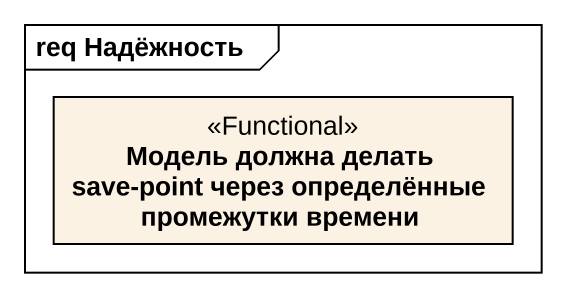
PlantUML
@startuml
mainframe req Надёжность
hide circle
hide empty members
class "Модель должна делать save-point через определённые промежутки времени" as Модель_должна_делать_save <<Functional>>
@enduml
